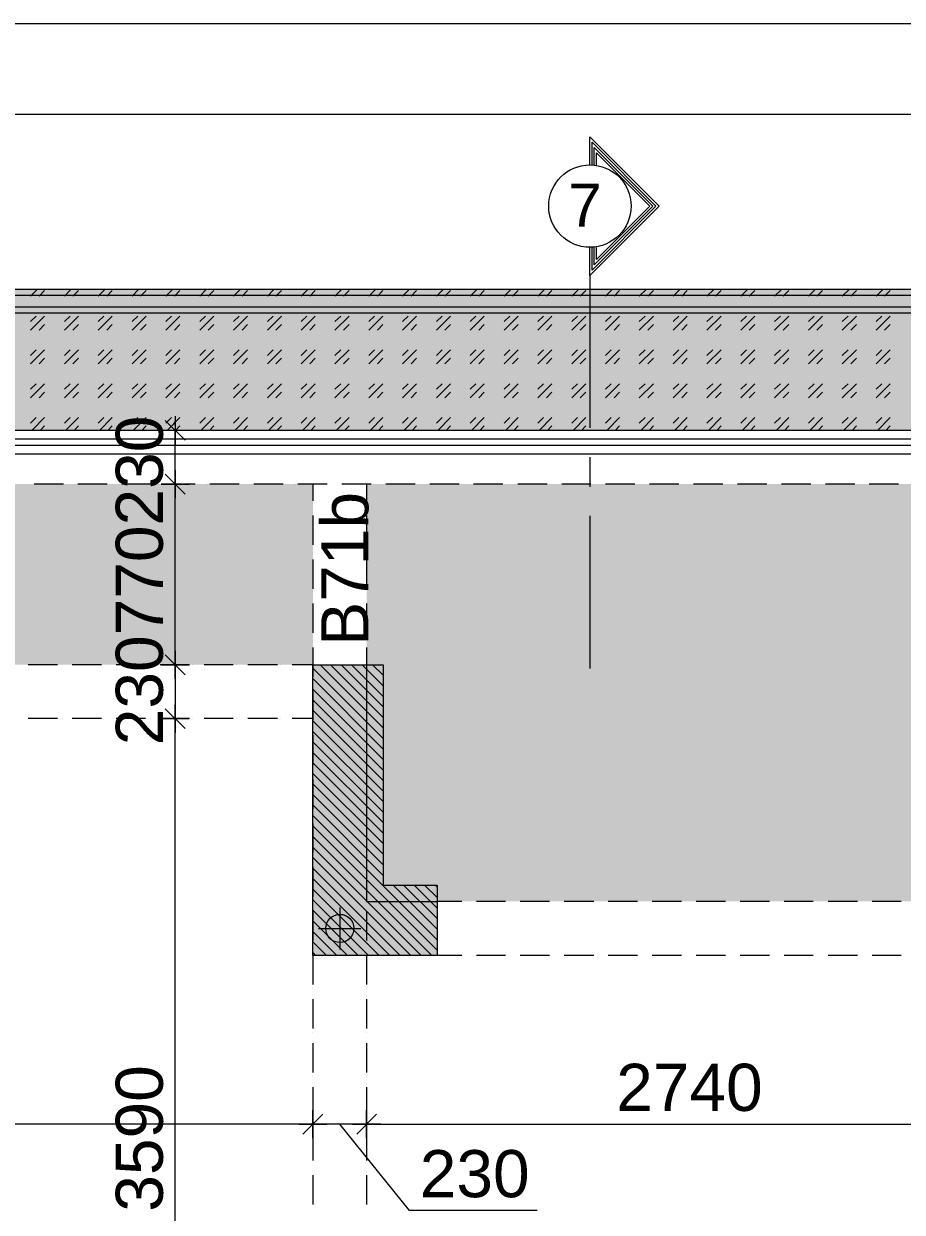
# Model space of a CAD drawing. Header units: millimetres. Extents: x -1303 to 98744, y -1303 to 90097.
# Drawn here: x 28926 to 32673, y 34957 to 40026 of the extents above; entities that cross this region are included whole.
import ezdxf

# ---------------------------------------------------------------- set-up
doc = ezdxf.new("R2010")
doc.units = ezdxf.units.MM
doc.layers.add('PDF_Geometry', color=7, linetype='Continuous')
doc.layers.add('PDF_Text', color=7, linetype='Continuous')
doc.layers.add('PDF_Solid Fills', color=192, linetype='Continuous', true_color=0xc2c0c0c0)
doc.styles.add('PDF ArialMT', font='arial.ttf')
doc.styles.get("Standard").update_dxf_attribs({"font": 'arial.ttf'})

msp = doc.modelspace()

# ---------------------------------------------------------------- hatches: boundary and pattern name
at = {"layer": 'PDF_Solid Fills', "true_color": 0x0000b2}
h = msp.add_hatch(color=254, dxfattribs=at)
h.paths.add_polyline_path([(75224.26012, 16872.72168), (74624.31541, 16872.72168), (74624.31541, 25187.75188), (75224.26012, 25187.75188)], flags=0)
h.paths.add_polyline_path([(74624.31541, 38292.73421), (74624.31541, 29377.68079), (75224.26012, 29377.68079), (75224.26012, 38892.67479), (59994.31175, 38892.67479), (59994.31175, 38292.73421)], flags=0)
h.paths.add_polyline_path([(26734.27358, 38892.67479), (26734.27358, 38292.73421), (55894.25843, 38292.73421), (55894.25843, 38892.67479)], flags=0)
at = {"layer": 'PDF_Solid Fills'}
msp.add_hatch(color=256, dxfattribs=at).paths.add_polyline_path([(30389.25895, 37292.74923), (30389.25895, 36282.69794), (30689.27056, 36282.69794), (30689.27056, 36052.67313), (30159.32092, 36052.67313), (30159.32092, 37292.74923)])

# ---------------------------------------------------------------- linework, layer by layer
at = {"layer": 'PDF_Geometry', "color": 222, "lineweight": 0, "true_color": 0xb8008a}
for points in [[(75204.2019, 40026.20351), (26753.73881, 40026.20351)], [(55873.94815, 39639.44447), (26753.73881, 39639.44447)]]:
    msp.add_lwpolyline(points, dxfattribs=at)
at = {"layer": 'PDF_Geometry', "color": 1, "lineweight": 0}
for points in [[(31340.66455, 39423.63892), (31340.66455, 39543.81464), (31636.02319, 39248.45807), (31340.66455, 38953.1015), (31340.66455, 39072.42597)], [(31349.97464, 39423.63892), (31349.97464, 39520.96299), (31622.48162, 39248.45807), (31349.97464, 38975.94902), (31349.97464, 39072.42597)], [(31359.28266, 39423.63892), (31359.28266, 39498.11547), (31608.94005, 39248.45807), (31359.28266, 38997.95355), (31359.28266, 39072.42597)], [(31368.59274, 39423.63892), (31368.59274, 39475.26381), (31596.24561, 39248.45807), (31368.59274, 39020.8052), (31368.59274, 39072.42597)], [(31340.66455, 38953.1015), (31340.66455, 38302.29637)], [(31340.66455, 38177.04617), (31340.66455, 38051.79598)], [(31340.66455, 37927.38878), (31340.66455, 37276.58778)]]:
    msp.add_lwpolyline(points, dxfattribs=at)
at = {"layer": 'PDF_Geometry', "color": 9, "lineweight": 0, "true_color": 0xc0c0c0}
for points in [[(55894.25843, 38292.1433), (55894.25843, 38892.16652), (26734.27358, 38892.16652), (26734.27358, 38291.29617)], [(55868.86954, 38292.1433), (55868.86954, 38867.62475), (26758.81742, 38867.62475), (26758.81742, 38291.29617)], [(55818.93889, 38292.1433), (55818.93889, 38817.6941), (26808.74807, 38817.6941), (26808.74807, 38291.29617)], [(55793.55, 38292.1433), (55793.55, 38792.30521), (26834.13696, 38792.30521), (26834.13696, 38291.29617)]]:
    msp.add_lwpolyline(points, dxfattribs=at)
at = {"layer": 'PDF_Geometry', "lineweight": 0}
for points in [[(28954.95622, 38864.24039), (28983.72946, 38892.16652)], [(29095.44015, 38892.16652), (28970.18997, 38892.16652)], [(28991.34737, 38864.24039), (29015.04201, 38887.93504)], [(29099.67164, 38864.24039), (29127.59983, 38892.16652)], [(29135.21774, 38864.24039), (29159.7595, 38887.93504)], [(29282.47246, 38892.16652), (29157.2202, 38892.16652)], [(29243.542, 38864.24039), (29272.31732, 38892.16652)], [(29279.93315, 38864.24039), (29303.62986, 38887.93504)], [(29470.34981, 38892.16652), (29345.09755, 38892.16652)], [(29388.25949, 38864.24039), (29416.18768, 38892.16652)], [(29423.80352, 38864.24039), (29448.34735, 38887.93504)], [(29532.12985, 38864.24039), (29560.9031, 38892.16652)], [(29657.38212, 38892.16652), (29532.97698, 38892.16652)], [(29568.52101, 38864.24039), (29592.21772, 38887.93504)], [(29676.84734, 38864.24039), (29704.77346, 38892.16652)], [(29712.39137, 38864.24039), (29736.93314, 38887.93504)], [(29845.25947, 38892.16652), (29720.00721, 38892.16652)], [(29820.71771, 38864.24039), (29849.49095, 38892.16652)], [(29857.10679, 38864.24039), (29880.8035, 38887.93504)], [(30032.29178, 38892.16652), (29907.88457, 38892.16652)], [(29965.43313, 38864.24039), (29993.36132, 38892.16652)], [(30000.97715, 38864.24039), (30025.52099, 38887.93504)], [(30220.16913, 38892.16652), (30094.91687, 38892.16652)], [(30109.30349, 38864.24039), (30138.07881, 38892.16652)], [(30145.69464, 38864.24039), (30169.39135, 38887.93504)], [(30253.17386, 38864.24039), (30281.94917, 38892.16652)], [(30407.19936, 38892.16652), (30282.79422, 38892.16652)], [(30289.56501, 38864.24039), (30313.26172, 38887.93504)], [(30397.89135, 38864.24039), (30425.81954, 38892.16652)], [(30434.2825, 38864.24039), (30457.97714, 38887.93504)], [(30595.07879, 38892.16652), (30469.82653, 38892.16652)], [(30541.76171, 38864.24039), (30570.53495, 38892.16652)], [(30578.15286, 38864.24039), (30601.8475, 38887.93504)], [(30782.95615, 38892.16652), (30657.70388, 38892.16652)], [(30686.47713, 38864.24039), (30714.40532, 38892.16652)], [(30722.02323, 38864.24039), (30746.56499, 38887.93504)], [(30830.34749, 38864.24039), (30859.12281, 38892.16652)], [(30969.98638, 38892.16652), (30844.73619, 38892.16652)], [(30866.73865, 38864.24039), (30890.43536, 38887.93504)], [(30975.06498, 38864.24039), (31002.99317, 38892.16652)], [(31010.60901, 38864.24039), (31035.15285, 38887.93504)], [(31157.8658, 38892.16652), (31032.61354, 38892.16652)], [(31118.93535, 38864.24039), (31147.70859, 38892.16652)], [(31155.3265, 38864.24039), (31179.02321, 38887.93504)], [(31344.89603, 38892.16652), (31220.4909, 38892.16652)], [(31263.65284, 38864.24039), (31291.57895, 38892.16652)], [(31299.19687, 38864.24039), (31323.73863, 38887.93504)], [(31532.77339, 38892.16652), (31407.5232, 38892.16652)], [(31407.5232, 38864.24039), (31436.29645, 38892.16652)], [(31443.91228, 38864.24039), (31467.60899, 38887.93504)], [(31551.39357, 38864.24039), (31580.16681, 38892.16652)], [(31587.78265, 38864.24039), (31612.32648, 38887.93504)], [(31719.80569, 38892.16652), (31595.40056, 38892.16652)], [(31696.10898, 38864.24039), (31724.03717, 38892.16652)], [(31732.50014, 38864.24039), (31756.19685, 38887.93504)], [(31907.68305, 38892.16652), (31782.43079, 38892.16652)], [(31839.97935, 38864.24039), (31868.75466, 38892.16652)], [(31876.3705, 38864.24039), (31900.06721, 38887.93504)], [(32094.71535, 38892.16652), (31970.31022, 38892.16652)], [(31984.69684, 38864.24039), (32012.62503, 38892.16652)], [(32020.24087, 38864.24039), (32044.78263, 38887.93504)], [(32282.59271, 38892.16652), (32157.34045, 38892.16652), (32128.5672, 38864.24039)], [(32164.95836, 38864.24039), (32188.65299, 38887.93504)], [(32273.28262, 38864.24039), (32301.21081, 38892.16652)], [(32308.82872, 38864.24039), (32333.37048, 38887.93504)], [(32470.47006, 38892.16652), (32345.2178, 38892.16652)], [(32417.15298, 38864.24039), (32445.9283, 38892.16652)], [(32453.54414, 38864.24039), (32477.24085, 38887.93504)], [(32657.50237, 38892.16652), (32532.2501, 38892.16652)], [(32561.87047, 38864.24039), (32589.79867, 38892.16652)], [(32597.4145, 38864.24039), (32621.95834, 38887.93504)], [(28954.95622, 38719.52291), (29015.04201, 38779.61076)], [(28954.95622, 38755.91199), (28979.49798, 38779.61076)], [(29099.67164, 38719.52291), (29159.7595, 38779.61076)], [(29099.67164, 38755.91199), (29123.36835, 38779.61076)], [(29243.542, 38719.52291), (29303.62986, 38779.61076)], [(29243.542, 38755.91199), (29268.08584, 38779.61076)], [(29388.25949, 38719.52291), (29448.34735, 38779.61076)], [(29388.25949, 38755.91199), (29411.9562, 38779.61076)], [(29532.12985, 38719.52291), (29592.21772, 38779.61076)], [(29532.12985, 38755.91199), (29556.67162, 38779.61076)], [(29676.84734, 38719.52291), (29736.93314, 38779.61076)], [(29676.84734, 38755.91199), (29700.54198, 38779.61076)], [(29820.71771, 38719.52291), (29880.8035, 38779.61076)], [(29820.71771, 38755.91199), (29845.25947, 38779.61076)], [(29965.43313, 38719.52291), (30025.52099, 38779.61076)], [(29965.43313, 38755.91199), (29989.12984, 38779.61076)], [(30109.30349, 38719.52291), (30169.39135, 38779.61076)], [(30109.30349, 38755.91199), (30133.0002, 38779.61076)], [(30253.17386, 38719.52291), (30313.26172, 38779.61076)], [(30253.17386, 38755.91199), (30277.71769, 38779.61076)], [(30397.89135, 38719.52291), (30457.97714, 38779.61076)], [(30397.89135, 38755.91199), (30421.58806, 38779.61076)], [(30541.76171, 38719.52291), (30601.8475, 38779.61076)], [(30541.76171, 38755.91199), (30566.30347, 38779.61076)], [(30686.47713, 38719.52291), (30746.56499, 38779.61076)], [(30686.47713, 38755.91199), (30710.17384, 38779.61076)], [(30830.34749, 38719.52291), (30890.43536, 38779.61076)], [(30830.34749, 38755.91199), (30854.89133, 38779.61076)], [(30975.06498, 38719.52291), (31035.15285, 38779.61076)], [(30975.06498, 38755.91199), (30998.76169, 38779.61076)], [(31118.93535, 38719.52291), (31179.02321, 38779.61076)], [(31118.93535, 38755.91199), (31143.47711, 38779.61076)], [(31263.65284, 38719.52291), (31323.73863, 38779.61076)], [(31263.65284, 38755.91199), (31287.34747, 38779.61076)], [(31407.5232, 38719.52291), (31467.60899, 38779.61076)], [(31407.5232, 38755.91199), (31431.21784, 38779.61076)], [(31551.39357, 38719.52291), (31612.32648, 38779.61076)], [(31551.39357, 38755.91199), (31575.93533, 38779.61076)], [(31696.10898, 38719.52291), (31756.19685, 38779.61076)], [(31696.10898, 38755.91199), (31719.80569, 38779.61076)], [(31839.97935, 38719.52291), (31900.06721, 38779.61076)], [(31839.97935, 38755.91199), (31864.52318, 38779.61076)], [(31984.69684, 38719.52291), (32044.78263, 38779.61076)], [(31984.69684, 38755.91199), (32008.39355, 38779.61076)], [(32128.5672, 38719.52291), (32188.65299, 38779.61076)], [(32128.5672, 38755.91199), (32153.10896, 38779.61076)], [(32273.28262, 38719.52291), (32333.37048, 38779.61076)], [(32273.28262, 38755.91199), (32296.97933, 38779.61076)], [(32417.15298, 38719.52291), (32477.24085, 38779.61076)], [(32417.15298, 38755.91199), (32441.69682, 38779.61076)], [(32561.87047, 38719.52291), (32621.95834, 38779.61076)], [(32561.87047, 38755.91199), (32585.56718, 38779.61076)], [(28991.34737, 38719.52291), (29015.04201, 38744.06467)], [(29135.21774, 38719.52291), (29159.7595, 38744.06467)], [(29279.93315, 38719.52291), (29303.62986, 38744.06467)], [(29423.80352, 38719.52291), (29448.34735, 38744.06467)], [(29568.52101, 38719.52291), (29592.21772, 38744.06467)], [(29712.39137, 38719.52291), (29736.93314, 38744.06467)], [(29857.10679, 38719.52291), (29880.8035, 38744.06467)], [(30000.97715, 38719.52291), (30025.52099, 38744.06467)], [(30145.69464, 38719.52291), (30169.39135, 38744.06467)], [(30289.56501, 38719.52291), (30313.26172, 38744.06467)], [(30434.2825, 38719.52291), (30457.97714, 38744.06467)], [(30578.15286, 38719.52291), (30601.8475, 38744.06467)], [(30722.02323, 38719.52291), (30746.56499, 38744.06467)], [(30866.73865, 38719.52291), (30890.43536, 38744.06467)], [(31010.60901, 38719.52291), (31035.15285, 38744.06467)], [(31155.3265, 38719.52291), (31179.02321, 38744.06467)], [(31299.19687, 38719.52291), (31323.73863, 38744.06467)], [(31443.91228, 38719.52291), (31467.60899, 38744.06467)], [(31587.78265, 38719.52291), (31612.32648, 38744.06467)], [(31732.50014, 38719.52291), (31756.19685, 38744.06467)], [(31876.3705, 38719.52291), (31900.06721, 38744.06467)], [(32020.24087, 38719.52291), (32044.78263, 38744.06467)], [(32164.95836, 38719.52291), (32188.65299, 38744.06467)], [(32308.82872, 38719.52291), (32333.37048, 38744.06467)], [(32453.54414, 38719.52291), (32477.24085, 38744.06467)], [(32597.4145, 38719.52291), (32621.95834, 38744.06467)], [(28954.95622, 38575.65254), (29015.04201, 38635.7404)], [(28954.95622, 38611.19451), (28979.49798, 38635.7404)], [(29099.67164, 38575.65254), (29159.7595, 38635.7404)], [(29099.67164, 38611.19451), (29123.36835, 38635.7404)], [(29243.542, 38575.65254), (29303.62986, 38635.7404)], [(29243.542, 38611.19451), (29268.08584, 38635.7404)], [(29388.25949, 38575.65254), (29448.34735, 38635.7404)], [(29388.25949, 38611.19451), (29411.9562, 38635.7404)], [(29532.12985, 38575.65254), (29592.21772, 38635.7404)], [(29532.12985, 38611.19451), (29556.67162, 38635.7404)], [(29676.84734, 38575.65254), (29736.93314, 38635.7404)], [(29676.84734, 38611.19451), (29700.54198, 38635.7404)], [(29820.71771, 38575.65254), (29880.8035, 38635.7404)], [(29820.71771, 38611.19451), (29845.25947, 38635.7404)], [(29965.43313, 38575.65254), (30025.52099, 38635.7404)], [(29965.43313, 38611.19451), (29989.12984, 38635.7404)], [(30109.30349, 38575.65254), (30169.39135, 38635.7404)], [(30109.30349, 38611.19451), (30133.0002, 38635.7404)], [(30253.17386, 38575.65254), (30313.26172, 38635.7404)], [(30253.17386, 38611.19451), (30277.71769, 38635.7404)], [(30397.89135, 38575.65254), (30457.97714, 38635.7404)], [(30397.89135, 38611.19451), (30421.58806, 38635.7404)], [(30541.76171, 38575.65254), (30601.8475, 38635.7404)], [(30541.76171, 38611.19451), (30566.30347, 38635.7404)], [(30686.47713, 38575.65254), (30746.56499, 38635.7404)], [(30686.47713, 38611.19451), (30710.17384, 38635.7404)], [(30830.34749, 38575.65254), (30890.43536, 38635.7404)], [(30830.34749, 38611.19451), (30854.89133, 38635.7404)], [(30975.06498, 38575.65254), (31035.15285, 38635.7404)], [(30975.06498, 38611.19451), (30998.76169, 38635.7404)], [(31118.93535, 38575.65254), (31179.02321, 38635.7404)], [(31118.93535, 38611.19451), (31143.47711, 38635.7404)], [(31263.65284, 38575.65254), (31323.73863, 38635.7404)], [(31263.65284, 38611.19451), (31287.34747, 38635.7404)], [(31407.5232, 38575.65254), (31467.60899, 38635.7404)], [(31407.5232, 38611.19451), (31431.21784, 38635.7404)], [(31551.39357, 38575.65254), (31612.32648, 38635.7404)], [(31551.39357, 38611.19451), (31575.93533, 38635.7404)], [(31696.10898, 38575.65254), (31756.19685, 38635.7404)], [(31696.10898, 38611.19451), (31719.80569, 38635.7404)], [(31839.97935, 38575.65254), (31900.06721, 38635.7404)], [(31839.97935, 38611.19451), (31864.52318, 38635.7404)], [(31984.69684, 38575.65254), (32044.78263, 38635.7404)], [(31984.69684, 38611.19451), (32008.39355, 38635.7404)], [(32128.5672, 38575.65254), (32188.65299, 38635.7404)], [(32128.5672, 38611.19451), (32153.10896, 38635.7404)], [(32273.28262, 38575.65254), (32333.37048, 38635.7404)], [(32273.28262, 38611.19451), (32296.97933, 38635.7404)], [(32417.15298, 38575.65254), (32477.24085, 38635.7404)], [(32417.15298, 38611.19451), (32441.69682, 38635.7404)], [(32561.87047, 38575.65254), (32621.95834, 38635.7404)], [(32561.87047, 38611.19451), (32585.56718, 38635.7404)], [(28991.34737, 38575.65254), (29015.04201, 38599.34718)], [(29135.21774, 38575.65254), (29159.7595, 38599.34718)], [(29279.93315, 38575.65254), (29303.62986, 38599.34718)], [(29423.80352, 38575.65254), (29448.34735, 38599.34718)], [(29568.52101, 38575.65254), (29592.21772, 38599.34718)], [(29712.39137, 38575.65254), (29736.93314, 38599.34718)], [(29857.10679, 38575.65254), (29880.8035, 38599.34718)], [(30000.97715, 38575.65254), (30025.52099, 38599.34718)], [(30145.69464, 38575.65254), (30169.39135, 38599.34718)], [(30289.56501, 38575.65254), (30313.26172, 38599.34718)], [(30434.2825, 38575.65254), (30457.97714, 38599.34718)], [(30578.15286, 38575.65254), (30601.8475, 38599.34718)], [(30722.02323, 38575.65254), (30746.56499, 38599.34718)], [(30866.73865, 38575.65254), (30890.43536, 38599.34718)], [(31010.60901, 38575.65254), (31035.15285, 38599.34718)], [(31155.3265, 38575.65254), (31179.02321, 38599.34718)], [(31299.19687, 38575.65254), (31323.73863, 38599.34718)], [(31443.91228, 38575.65254), (31467.60899, 38599.34718)], [(31587.78265, 38575.65254), (31612.32648, 38599.34718)], [(31732.50014, 38575.65254), (31756.19685, 38599.34718)], [(31876.3705, 38575.65254), (31900.06721, 38599.34718)], [(32020.24087, 38575.65254), (32044.78263, 38599.34718)], [(32164.95836, 38575.65254), (32188.65299, 38599.34718)], [(32308.82872, 38575.65254), (32333.37048, 38599.34718)], [(32453.54414, 38575.65254), (32477.24085, 38599.34718)], [(32597.4145, 38575.65254), (32621.95834, 38599.34718)], [(28954.95622, 38430.93505), (29015.04201, 38491.02292)], [(28954.95622, 38467.32414), (28979.49798, 38491.02292)], [(29099.67164, 38430.93505), (29159.7595, 38491.02292)], [(29099.67164, 38467.32414), (29123.36835, 38491.02292)], [(29243.542, 38430.93505), (29303.62986, 38491.02292)], [(29243.542, 38467.32414), (29268.08584, 38491.02292)], [(29388.25949, 38430.93505), (29448.34735, 38491.02292)], [(29388.25949, 38467.32414), (29411.9562, 38491.02292)], [(29532.12985, 38430.93505), (29592.21772, 38491.02292)], [(29532.12985, 38467.32414), (29556.67162, 38491.02292)], [(29676.84734, 38430.93505), (29736.93314, 38491.02292)], [(29676.84734, 38467.32414), (29700.54198, 38491.02292)], [(29820.71771, 38430.93505), (29880.8035, 38491.02292)], [(29820.71771, 38467.32414), (29845.25947, 38491.02292)], [(29965.43313, 38430.93505), (30025.52099, 38491.02292)], [(29965.43313, 38467.32414), (29989.12984, 38491.02292)], [(30109.30349, 38430.93505), (30169.39135, 38491.02292)], [(30109.30349, 38467.32414), (30133.0002, 38491.02292)], [(30253.17386, 38430.93505), (30313.26172, 38491.02292)], [(30253.17386, 38467.32414), (30277.71769, 38491.02292)], [(30397.89135, 38430.93505), (30457.97714, 38491.02292)], [(30397.89135, 38467.32414), (30421.58806, 38491.02292)], [(30541.76171, 38430.93505), (30601.8475, 38491.02292)], [(30541.76171, 38467.32414), (30566.30347, 38491.02292)], [(30686.47713, 38430.93505), (30746.56499, 38491.02292)], [(30686.47713, 38467.32414), (30710.17384, 38491.02292)], [(30830.34749, 38430.93505), (30890.43536, 38491.02292)], [(30830.34749, 38467.32414), (30854.89133, 38491.02292)], [(30975.06498, 38430.93505), (31035.15285, 38491.02292)], [(30975.06498, 38467.32414), (30998.76169, 38491.02292)], [(31118.93535, 38430.93505), (31179.02321, 38491.02292)], [(31118.93535, 38467.32414), (31143.47711, 38491.02292)], [(31263.65284, 38430.93505), (31323.73863, 38491.02292)], [(31263.65284, 38467.32414), (31287.34747, 38491.02292)], [(31407.5232, 38430.93505), (31467.60899, 38491.02292)], [(31407.5232, 38467.32414), (31431.21784, 38491.02292)], [(31551.39357, 38430.93505), (31612.32648, 38491.02292)], [(31551.39357, 38467.32414), (31575.93533, 38491.02292)], [(31696.10898, 38430.93505), (31756.19685, 38491.02292)], [(31696.10898, 38467.32414), (31719.80569, 38491.02292)], [(31839.97935, 38430.93505), (31900.06721, 38491.02292)], [(31839.97935, 38467.32414), (31864.52318, 38491.02292)], [(31984.69684, 38430.93505), (32044.78263, 38491.02292)], [(31984.69684, 38467.32414), (32008.39355, 38491.02292)], [(32128.5672, 38430.93505), (32188.65299, 38491.02292)], [(32128.5672, 38467.32414), (32153.10896, 38491.02292)], [(32273.28262, 38430.93505), (32333.37048, 38491.02292)], [(32273.28262, 38467.32414), (32296.97933, 38491.02292)], [(32417.15298, 38430.93505), (32477.24085, 38491.02292)], [(32417.15298, 38467.32414), (32441.69682, 38491.02292)], [(32561.87047, 38430.93505), (32621.95834, 38491.02292)], [(32561.87047, 38467.32414), (32585.56718, 38491.02292)], [(28991.34737, 38430.93505), (29015.04201, 38455.47682)], [(29135.21774, 38430.93505), (29159.7595, 38455.47682)], [(29279.93315, 38430.93505), (29303.62986, 38455.47682)], [(29423.80352, 38430.93505), (29448.34735, 38455.47682)], [(29568.52101, 38430.93505), (29592.21772, 38455.47682)], [(29712.39137, 38430.93505), (29736.93314, 38455.47682)], [(29857.10679, 38430.93505), (29880.8035, 38455.47682)], [(30000.97715, 38430.93505), (30025.52099, 38455.47682)], [(30145.69464, 38430.93505), (30169.39135, 38455.47682)], [(30289.56501, 38430.93505), (30313.26172, 38455.47682)], [(30434.2825, 38430.93505), (30457.97714, 38455.47682)], [(30578.15286, 38430.93505), (30601.8475, 38455.47682)], [(30722.02323, 38430.93505), (30746.56499, 38455.47682)], [(30866.73865, 38430.93505), (30890.43536, 38455.47682)], [(31010.60901, 38430.93505), (31035.15285, 38455.47682)], [(31155.3265, 38430.93505), (31179.02321, 38455.47682)], [(31299.19687, 38430.93505), (31323.73863, 38455.47682)], [(31443.91228, 38430.93505), (31467.60899, 38455.47682)], [(31587.78265, 38430.93505), (31612.32648, 38455.47682)], [(31732.50014, 38430.93505), (31756.19685, 38455.47682)], [(31876.3705, 38430.93505), (31900.06721, 38455.47682)], [(32020.24087, 38430.93505), (32044.78263, 38455.47682)], [(32164.95836, 38430.93505), (32188.65299, 38455.47682)], [(32308.82872, 38430.93505), (32333.37048, 38455.47682)], [(32453.54414, 38430.93505), (32477.24085, 38455.47682)], [(32597.4145, 38430.93505), (32621.95834, 38455.47682)], [(28954.95622, 38322.61078), (28979.49798, 38347.15255)], [(28960.87988, 38292.1433), (29015.04201, 38347.15255)], [(29099.67164, 38322.61078), (29123.36835, 38347.15255)], [(29104.75024, 38292.1433), (29159.7595, 38347.15255)], [(29243.542, 38322.61078), (29268.08584, 38347.15255)], [(29249.46773, 38292.1433), (29303.62986, 38347.15255)], [(29388.25949, 38322.61078), (29411.9562, 38347.15255)], [(29393.3381, 38292.1433), (29448.34735, 38347.15255)], [(29532.12985, 38322.61078), (29556.67162, 38347.15255)], [(29538.05351, 38292.1433), (29592.21772, 38347.15255)], [(29676.84734, 38322.61078), (29700.54198, 38347.15255)], [(29681.92388, 38292.1433), (29736.93314, 38347.15255)], [(29820.71771, 38322.61078), (29845.25947, 38347.15255)], [(29825.79424, 38292.1433), (29880.8035, 38347.15255)], [(29965.43313, 38322.61078), (29989.12984, 38347.15255)], [(29970.51173, 38292.1433), (30025.52099, 38347.15255)], [(30109.30349, 38322.61078), (30133.0002, 38347.15255)], [(30114.3821, 38292.1433), (30169.39135, 38347.15255)], [(30253.17386, 38322.61078), (30277.71769, 38347.15255)], [(30259.09751, 38292.1433), (30313.26172, 38347.15255)], [(30397.89135, 38322.61078), (30421.58806, 38347.15255)], [(30402.96788, 38292.1433), (30457.97714, 38347.15255)], [(30541.76171, 38322.61078), (30566.30347, 38347.15255)], [(30547.68537, 38292.1433), (30601.8475, 38347.15255)], [(30686.47713, 38322.61078), (30710.17384, 38347.15255)], [(30691.55573, 38292.1433), (30746.56499, 38347.15255)], [(30830.34749, 38322.61078), (30854.89133, 38347.15255)], [(30836.27322, 38292.1433), (30890.43536, 38347.15255)], [(30975.06498, 38322.61078), (30998.76169, 38347.15255)], [(30980.14359, 38292.1433), (31035.15285, 38347.15255)], [(31118.93535, 38322.61078), (31143.47711, 38347.15255)], [(31124.01395, 38292.1433), (31179.02321, 38347.15255)], [(31263.65284, 38322.61078), (31287.34747, 38347.15255)], [(31268.72937, 38292.1433), (31323.73863, 38347.15255)], [(31407.5232, 38322.61078), (31431.21784, 38347.15255)], [(31412.59973, 38292.1433), (31467.60899, 38347.15255)], [(31551.39357, 38322.61078), (31575.93533, 38347.15255)], [(31557.31723, 38292.1433), (31612.32648, 38347.15255)], [(31696.10898, 38322.61078), (31719.80569, 38347.15255)], [(31701.18759, 38292.1433), (31756.19685, 38347.15255)], [(31839.97935, 38322.61078), (31864.52318, 38347.15255)], [(31845.90301, 38292.1433), (31900.06721, 38347.15255)], [(31984.69684, 38322.61078), (32008.39355, 38347.15255)], [(31989.77337, 38292.1433), (32044.78263, 38347.15255)], [(32128.5672, 38322.61078), (32153.10896, 38347.15255)], [(32134.49086, 38292.1433), (32188.65299, 38347.15255)], [(32273.28262, 38322.61078), (32296.97933, 38347.15255)], [(32278.36123, 38292.1433), (32333.37048, 38347.15255)], [(32417.15298, 38322.61078), (32441.69682, 38347.15255)], [(32422.23159, 38292.1433), (32477.24085, 38347.15255)], [(32561.87047, 38322.61078), (32585.56718, 38347.15255)], [(32566.94908, 38292.1433), (32621.95834, 38347.15255)], [(28996.42391, 38292.1433), (29015.04201, 38310.75933)], [(29141.1414, 38292.1433), (29159.7595, 38310.75933)], [(29285.01176, 38292.1433), (29303.62986, 38310.75933)], [(29429.72718, 38292.1433), (29448.34735, 38310.75933)], [(29571.90536, 38292.1433), (29571.90536, 38292.1433)], [(29573.59754, 38292.1433), (29592.21772, 38310.75933)], [(29647.22698, 38292.1433), (29647.22698, 38292.1433)], [(29709.00494, 38292.1433), (29709.00494, 38292.1433)], [(29718.31503, 38292.1433), (29736.93314, 38310.75933)], [(29771.63211, 38292.1433), (29771.63211, 38292.1433)], [(29834.25721, 38292.1433), (29834.25721, 38292.1433)], [(29862.1854, 38292.1433), (29880.8035, 38310.75933)], [(29896.88437, 38292.1433), (29896.88437, 38292.1433)], [(29959.50947, 38292.1433), (29959.50947, 38292.1433)], [(30006.05576, 38292.1433), (30025.52099, 38310.75933)], [(30022.13456, 38292.1433), (30022.13456, 38292.1433)], [(30083.9146, 38292.1433), (30083.9146, 38292.1433)], [(30150.77325, 38292.1433), (30169.39135, 38310.75933)], [(30159.23621, 38292.1433), (30159.23621, 38292.1433)], [(30294.64362, 38292.1433), (30313.26172, 38310.75933)], [(30439.35903, 38292.1433), (30457.97714, 38310.75933)], [(30583.2294, 38292.1433), (30601.8475, 38310.75933)], [(30727.94689, 38292.1433), (30746.56499, 38310.75933)], [(30871.81725, 38292.1433), (30890.43536, 38310.75933)], [(31016.53267, 38292.1433), (31035.15285, 38310.75933)], [(31160.40303, 38292.1433), (31179.02321, 38310.75933)], [(31305.12052, 38292.1433), (31323.73863, 38310.75933)], [(31448.99089, 38292.1433), (31467.60899, 38310.75933)], [(31592.86125, 38292.1433), (31612.32648, 38310.75933)], [(31737.57874, 38292.1433), (31756.19685, 38310.75933)], [(31881.44911, 38292.1433), (31900.06721, 38310.75933)], [(32026.16453, 38292.1433), (32044.78263, 38310.75933)], [(32170.03489, 38292.1433), (32188.65299, 38310.75933)], [(32314.75238, 38292.1433), (32333.37048, 38310.75933)], [(32458.62274, 38292.1433), (32477.24085, 38310.75933)], [(32603.33816, 38292.1433), (32621.95834, 38310.75933)], [(29571.90536, 38061.94905), (29571.90536, 38061.94905)], [(29571.90536, 38061.94905), (29571.90536, 38061.94905)], [(29647.22698, 38061.94905), (29647.22698, 38061.94905)], [(29647.22698, 38061.94905), (29647.22698, 38061.94905)], [(29709.00494, 38061.94905), (29709.00494, 38061.94905)], [(29709.00494, 38061.94905), (29709.00494, 38061.94905)], [(29771.63211, 38061.94905), (29771.63211, 38061.94905)], [(29771.63211, 38061.94905), (29771.63211, 38061.94905)], [(29834.25721, 38061.94905), (29834.25721, 38061.94905)], [(29834.25721, 38061.94905), (29834.25721, 38061.94905)], [(29896.88437, 38061.94905), (29896.88437, 38061.94905)], [(29896.88437, 38061.94905), (29896.88437, 38061.94905)], [(29959.50947, 38061.94905), (29959.50947, 38061.94905)], [(29959.50947, 38061.94905), (29959.50947, 38061.94905)], [(30022.13456, 38061.94905), (30022.13456, 38061.94905)], [(30022.13456, 38061.94905), (30022.13456, 38061.94905)], [(30083.9146, 38061.94905), (30083.9146, 38061.94905)], [(30083.9146, 38061.94905), (30083.9146, 38061.94905)], [(30159.23621, 38061.94905), (30159.23621, 38061.94905)], [(30159.23621, 38061.94905), (30159.23621, 38061.94905)], [(29571.90536, 37292.66658), (29571.90536, 37292.66658)], [(29571.90536, 37292.66658), (29571.90536, 37292.66658)], [(29647.22698, 37292.66658), (29647.22698, 37292.66658)], [(29647.22698, 37292.66658), (29647.22698, 37292.66658)], [(29709.00494, 37292.66658), (29709.00494, 37292.66658)], [(29709.00494, 37292.66658), (29709.00494, 37292.66658)], [(29771.63211, 37292.66658), (29771.63211, 37292.66658)], [(29771.63211, 37292.66658), (29771.63211, 37292.66658)], [(29834.25721, 37292.66658), (29834.25721, 37292.66658)], [(29834.25721, 37292.66658), (29834.25721, 37292.66658)], [(29896.88437, 37292.66658), (29896.88437, 37292.66658)], [(29896.88437, 37292.66658), (29896.88437, 37292.66658)], [(29959.50947, 37292.66658), (29959.50947, 37292.66658)], [(29959.50947, 37292.66658), (29959.50947, 37292.66658)], [(30022.13456, 37292.66658), (30022.13456, 37292.66658)], [(30022.13456, 37292.66658), (30022.13456, 37292.66658)], [(30083.9146, 37292.66658), (30083.9146, 37292.66658)], [(30083.9146, 37292.66658), (30083.9146, 37292.66658)], [(30159.23621, 37292.66658), (30159.23621, 37292.66658)], [(30159.23621, 37292.66658), (30159.23621, 37292.66658)], [(30159.23621, 37278.27789), (30458.82426, 36977.84272)], [(30189.70164, 37292.66658), (30458.82426, 37022.6989)], [(30234.55575, 37292.66658), (30458.82426, 37067.55095)], [(30279.40987, 37292.66658), (30458.82426, 37112.40713)], [(30324.26399, 37292.66658), (30458.82426, 37157.25918)], [(30369.11603, 37292.66658), (30458.82426, 37202.11123)], [(30413.97015, 37292.66658), (30458.82426, 37247.81453)], [(30159.23621, 37233.42584), (30458.82426, 36932.99067)], [(30159.23621, 37188.57379), (30458.82426, 36888.13862)], [(30159.23621, 37142.87049), (30458.82426, 36843.28244)], [(29571.90536, 37062.47235), (29571.90536, 37062.47235)], [(29571.90536, 37062.47235), (29571.90536, 37062.47235)], [(29647.22698, 37062.47235), (29647.22698, 37062.47235)], [(29647.22698, 37062.47235), (29647.22698, 37062.47235)], [(29709.00494, 37062.47235), (29709.00494, 37062.47235)], [(29709.00494, 37062.47235), (29709.00494, 37062.47235)], [(29771.63211, 37062.47235), (29771.63211, 37062.47235)], [(29771.63211, 37062.47235), (29771.63211, 37062.47235)], [(29834.25721, 37062.47235), (29834.25721, 37062.47235)], [(29834.25721, 37062.47235), (29834.25721, 37062.47235)], [(29896.88437, 37062.47235), (29896.88437, 37062.47235)], [(29896.88437, 37062.47235), (29896.88437, 37062.47235)], [(29959.50947, 37062.47235), (29959.50947, 37062.47235)], [(29959.50947, 37062.47235), (29959.50947, 37062.47235)], [(30022.13456, 37062.47235), (30022.13456, 37062.47235)], [(30022.13456, 37062.47235), (30022.13456, 37062.47235)], [(30083.9146, 37062.47235), (30083.9146, 37062.47235)], [(30083.9146, 37062.47235), (30083.9146, 37062.47235)], [(30159.23621, 37098.01844), (30458.82426, 36798.43039)], [(30159.23621, 37062.47235), (30159.23621, 37062.47235)], [(30159.23621, 37062.47235), (30159.23621, 37062.47235)], [(30159.23621, 37053.16639), (30458.82426, 36753.57421)], [(30159.23621, 37008.31021), (30458.82426, 36708.72216)], [(30159.23621, 36963.45816), (30458.82426, 36663.87011)], [(30159.23621, 36918.60198), (30458.82426, 36619.01393)], [(30159.23621, 36873.74993), (30458.82426, 36574.16188)], [(30159.23621, 36828.89788), (30458.82426, 36529.3057)], [(30159.23621, 36784.0417), (30458.82426, 36484.45365)], [(30159.23621, 36739.18965), (30458.82426, 36439.6016)], [(30159.23621, 36694.33347), (30458.82426, 36393.8983)], [(30159.23621, 36649.48142), (30689.01643, 36119.69913)], [(30159.23621, 36604.62937), (30689.01643, 36074.84709)], [(30159.23621, 36559.77319), (30666.16685, 36051.99543)], [(30159.23621, 36514.92115), (30621.31273, 36051.99543)], [(30159.23621, 36470.06496), (30576.45861, 36051.99543)], [(30159.23621, 36425.21291), (30531.60657, 36051.99543)], [(30159.23621, 36380.36086), (30486.75245, 36051.99543)], [(30501.13908, 36352.4306), (30689.01643, 36164.55531)], [(30545.99319, 36352.4306), (30689.01643, 36209.40736)], [(30590.84731, 36352.4306), (30689.01643, 36254.25942)], [(30635.69935, 36352.4306), (30689.01643, 36299.1156)], [(30680.55347, 36352.4306), (30689.01643, 36343.96764)], [(30159.23621, 36334.65756), (30441.89834, 36051.99543)], [(30159.23621, 36289.80551), (30397.04422, 36051.99543)], [(30159.23621, 36244.95346), (30352.1901, 36051.99543)], [(30159.23621, 36200.09728), (30307.33806, 36051.99543)], [(30159.23621, 36155.24523), (30261.63682, 36051.99543)], [(30159.23621, 36110.38905), (30216.7827, 36051.99543)], [(30159.23621, 36065.537), (30171.93066, 36051.99543)], [(30159.23621, 36051.99543), (30159.23621, 36051.99543)], [(30159.23621, 36051.99543), (30159.23621, 36051.99543)], [(30388.58126, 36051.99543), (30388.58126, 36051.99543)], [(30388.58126, 36051.99543), (30388.58126, 36051.99543)], [(30159.23621, 35974.13865), (30159.23621, 35974.13865)], [(30159.23621, 35974.13865), (30159.23621, 35974.13865)], [(30388.58126, 35974.13865), (30388.58126, 35974.13865)], [(30388.58126, 35974.13865), (30388.58126, 35974.13865)], [(30159.23621, 35911.50943), (30159.23621, 35911.50943)], [(30159.23621, 35911.50943), (30159.23621, 35911.50943)], [(30388.58126, 35911.50943), (30388.58126, 35911.50943)], [(30388.58126, 35911.50943), (30388.58126, 35911.50943)], [(30159.23621, 35848.88433), (30159.23621, 35848.88433)], [(30159.23621, 35848.88433), (30159.23621, 35848.88433)], [(30388.58126, 35848.88433), (30388.58126, 35848.88433)], [(30388.58126, 35848.88433), (30388.58126, 35848.88433)], [(30159.23621, 35786.25923), (30159.23621, 35786.25923)], [(30159.23621, 35786.25923), (30159.23621, 35786.25923)], [(30388.58126, 35786.25923), (30388.58126, 35786.25923)], [(30388.58126, 35786.25923), (30388.58126, 35786.25923)], [(30159.23621, 35723.63414), (30159.23621, 35723.63414)], [(30159.23621, 35723.63414), (30159.23621, 35723.63414)], [(30388.58126, 35723.63414), (30388.58126, 35723.63414)], [(30388.58126, 35723.63414), (30388.58126, 35723.63414)], [(30159.23621, 35661.00904), (30159.23621, 35661.00904)], [(30159.23621, 35661.00904), (30159.23621, 35661.00904)], [(30388.58126, 35661.00904), (30388.58126, 35661.00904)], [(30388.58126, 35661.00904), (30388.58126, 35661.00904)], [(30159.23621, 35599.22693), (30159.23621, 35599.22693)], [(30159.23621, 35599.22693), (30159.23621, 35599.22693)], [(30388.58126, 35599.22693), (30388.58126, 35599.22693)], [(30388.58126, 35599.22693), (30388.58126, 35599.22693)], [(30159.23621, 35536.60184), (30159.23621, 35536.60184)], [(30159.23621, 35536.60184), (30159.23621, 35536.60184)], [(30388.58126, 35536.60184), (30388.58126, 35536.60184)], [(30388.58126, 35536.60184), (30388.58126, 35536.60184)], [(30159.23621, 35473.97674), (30159.23621, 35473.97674)], [(30159.23621, 35473.97674), (30159.23621, 35473.97674)], [(30388.58126, 35473.97674), (30388.58126, 35473.97674)], [(30388.58126, 35473.97674), (30388.58126, 35473.97674)], [(30159.23621, 35411.35164), (30159.23621, 35411.35164)], [(30159.23621, 35411.35164), (30159.23621, 35411.35164)], [(30388.58126, 35411.35164), (30388.58126, 35411.35164)], [(30388.58126, 35411.35164), (30388.58126, 35411.35164)], [(30159.23621, 35332.64361), (30159.23621, 35332.64361)], [(30159.23621, 35332.64361), (30159.23621, 35332.64361)], [(30388.58126, 35332.64361), (30388.58126, 35332.64361)], [(30388.58126, 35332.64361), (30388.58126, 35332.64361)]]:
    msp.add_lwpolyline(points, dxfattribs=at)
at = {"layer": 'PDF_Geometry', "color": 122, "lineweight": 0, "true_color": 0x00b88a}
for points in [[(29529.59055, 38334.45811), (29615.0673, 38249.82848)], [(29571.90536, 38352.23115), (29571.90536, 38232.05543)], [(29571.90536, 38312.45358), (29571.90536, 38331.91674)], [(29631.99323, 38292.1433), (29512.66463, 38292.1433)], [(29571.90536, 38061.94905), (29571.90536, 38292.1433)], [(29571.90536, 37332.44416), (29571.90536, 37312.12974), (29571.90536, 38042.4859), (29571.90536, 38022.17561)], [(29571.90536, 37292.66658), (29571.90536, 37062.47235)], [(29571.90536, 33512.25953), (29571.90536, 33491.94924), (29571.90536, 37042.16206), (29571.90536, 37022.6989)], [(30138.92386, 35332.64361), (26983.93098, 35332.64361)], [(30369.11603, 35332.64361), (30178.69937, 35332.64361)], [(31115.55099, 34964.50473), (30571.38208, 34964.50473), (30273.48621, 35332.64361)], [(30408.89361, 35332.64361), (33108.57869, 35332.64361), (33089.11346, 35332.64361)]]:
    msp.add_lwpolyline(points, dxfattribs=at)
at = {"layer": 'PDF_Geometry', "color": 9, "lineweight": 0, "true_color": 0xc0c0c0}
for points in [[(26963.6207, 38191.43486), (34554.05208, 38191.43486), (34554.05208, 38291.29782), (26963.6207, 38291.29782)], [(26989.85671, 38228.67108), (34527.81762, 38228.67108), (34527.81762, 38254.90626), (26989.85671, 38254.90626)]]:
    msp.add_lwpolyline(points, close=True, dxfattribs=at)
at = {"layer": 'PDF_Geometry', "color": 157, "lineweight": 0, "true_color": 0x3f5f7f}
for points in [[(29095.44015, 38292.1433), (28970.18997, 38292.1433)], [(29282.47246, 38292.1433), (29157.2202, 38292.1433)], [(29470.34981, 38292.1433), (29345.09755, 38292.1433)], [(29657.38212, 38292.1433), (29532.97698, 38292.1433)], [(29845.25947, 38292.1433), (29720.00721, 38292.1433)], [(30032.29178, 38292.1433), (29907.88457, 38292.1433)], [(30220.16913, 38292.1433), (30094.91687, 38292.1433)], [(30407.19936, 38292.1433), (30282.79422, 38292.1433)], [(30595.07879, 38292.1433), (30469.82653, 38292.1433)], [(30782.95615, 38292.1433), (30657.70388, 38292.1433)], [(30969.98638, 38292.1433), (30844.73619, 38292.1433)], [(31157.8658, 38292.1433), (31032.61354, 38292.1433)], [(31344.89603, 38292.1433), (31220.4909, 38292.1433)], [(31532.77339, 38292.1433), (31407.5232, 38292.1433)], [(31719.80569, 38292.1433), (31595.40056, 38292.1433)], [(31907.68305, 38292.1433), (31782.43079, 38292.1433)], [(32094.71535, 38292.1433), (31970.31022, 38292.1433)], [(32282.59271, 38292.1433), (32157.34045, 38292.1433)], [(32470.47006, 38292.1433), (32345.2178, 38292.1433)], [(32657.50237, 38292.1433), (32532.2501, 38292.1433)], [(29095.44015, 38061.94905), (28970.18997, 38061.94905)], [(29282.47246, 38061.94905), (29157.2202, 38061.94905)], [(29470.34981, 38061.94905), (29345.09755, 38061.94905)], [(29657.38212, 38061.94905), (29532.97698, 38061.94905)], [(29845.25947, 38061.94905), (29720.00721, 38061.94905)], [(30032.29178, 38061.94905), (29907.88457, 38061.94905)], [(30220.16913, 38061.94905), (30094.91687, 38061.94905)], [(30159.23621, 38061.94905), (30159.23621, 37990.861)], [(30407.19936, 38061.94905), (30282.79422, 38061.94905)], [(30388.58126, 38061.94905), (30388.58126, 37990.861)], [(30595.07879, 38061.94905), (30469.82653, 38061.94905)], [(30782.95615, 38061.94905), (30657.70388, 38061.94905)], [(30969.98638, 38061.94905), (30844.73619, 38061.94905)], [(31157.8658, 38061.94905), (31032.61354, 38061.94905)], [(31344.89603, 38061.94905), (31220.4909, 38061.94905)], [(31532.77339, 38061.94905), (31407.5232, 38061.94905)], [(31719.80569, 38061.94905), (31595.40056, 38061.94905)], [(31907.68305, 38061.94905), (31782.43079, 38061.94905)], [(32094.71535, 38061.94905), (31970.31022, 38061.94905)], [(32282.59271, 38061.94905), (32157.34045, 38061.94905)], [(32470.47006, 38061.94905), (32345.2178, 38061.94905)], [(32657.50237, 38061.94905), (32532.2501, 38061.94905)], [(30159.23621, 37928.2359), (30159.23621, 37803.82869)], [(30388.58126, 37928.2359), (30388.58126, 37803.82869)], [(30159.23621, 37741.2036), (30159.23621, 37615.9534)], [(30388.58126, 37741.2036), (30388.58126, 37615.9534)], [(30159.23621, 37553.32418), (30159.23621, 37428.92111)], [(30388.58126, 37553.32418), (30388.58126, 37428.92111)], [(30159.23621, 37366.29601), (30159.23621, 37241.04168)], [(30388.58126, 37366.29601), (30388.58126, 37241.04168)], [(29070.05127, 37292.66658), (28944.80108, 37292.66658)], [(29257.93069, 37292.66658), (29132.67843, 37292.66658)], [(29444.96092, 37292.66658), (29319.70866, 37292.66658)], [(29632.83828, 37292.66658), (29507.58809, 37292.66658)], [(29819.87058, 37292.66658), (29695.46545, 37292.66658)], [(30007.74794, 37292.66658), (29882.49568, 37292.66658)], [(30159.23621, 37292.66658), (30070.37511, 37292.66658)], [(30159.23621, 37178.41659), (30159.23621, 37053.16639)], [(30388.58126, 37178.41659), (30388.58126, 37053.16639)], [(29070.05127, 37062.47235), (28944.80108, 37062.47235)], [(29257.93069, 37062.47235), (29132.67843, 37062.47235)], [(29444.96092, 37062.47235), (29319.70866, 37062.47235)], [(29632.83828, 37062.47235), (29507.58809, 37062.47235)], [(29819.87058, 37062.47235), (29695.46545, 37062.47235)], [(30007.74794, 37062.47235), (29882.49568, 37062.47235)], [(30159.23621, 37062.47235), (30070.37511, 37062.47235)], [(30159.23621, 36991.38428), (30159.23621, 36866.13409)], [(30388.58126, 36991.38428), (30388.58126, 36866.13409)], [(30159.23621, 36803.50899), (30159.23621, 36678.25466)], [(30388.58126, 36803.50899), (30388.58126, 36678.25466)], [(30159.23621, 36615.62957), (30159.23621, 36491.22237)], [(30388.58126, 36615.62957), (30388.58126, 36491.22237)], [(30159.23621, 36428.59727), (30159.23621, 36303.34708)], [(30388.58126, 36428.59727), (30388.58126, 36303.34708)], [(30793.95841, 36282.18967), (30689.01643, 36282.18967)], [(30980.98864, 36282.18967), (30856.58351, 36282.18967)], [(31168.866, 36282.18967), (31043.61581, 36282.18967)], [(31356.74543, 36282.18967), (31231.49316, 36282.18967)], [(31543.77566, 36282.18967), (31418.52339, 36282.18967)], [(31731.65301, 36282.18967), (31606.40282, 36282.18967)], [(31918.68531, 36282.18967), (31793.43305, 36282.18967)], [(32106.56267, 36282.18967), (31981.31041, 36282.18967)], [(32293.59497, 36282.18967), (32169.18984, 36282.18967)], [(32481.47233, 36282.18967), (32356.22007, 36282.18967)], [(32668.50463, 36282.18967), (32544.09742, 36282.18967)], [(30159.23621, 36240.72198), (30159.23621, 36116.31478)], [(30388.58126, 36240.72198), (30388.58126, 36116.31478)], [(30159.23621, 36053.68968), (30159.23621, 35928.43536)], [(30388.58126, 36053.68968), (30388.58126, 35928.43536)], [(30793.95841, 36051.99543), (30689.01643, 36051.99543)], [(30980.98864, 36051.99543), (30856.58351, 36051.99543)], [(31168.866, 36051.99543), (31043.61581, 36051.99543)], [(31356.74543, 36051.99543), (31231.49316, 36051.99543)], [(31543.77566, 36051.99543), (31418.52339, 36051.99543)], [(31731.65301, 36051.99543), (31606.40282, 36051.99543)], [(31918.68531, 36051.99543), (31793.43305, 36051.99543)], [(32106.56267, 36051.99543), (31981.31041, 36051.99543)], [(32293.59497, 36051.99543), (32169.18984, 36051.99543)], [(32481.47233, 36051.99543), (32356.22007, 36051.99543)], [(32668.50463, 36051.99543), (32544.09742, 36051.99543)], [(30159.23621, 35865.81025), (30159.23621, 35741.40718)], [(30388.58126, 35865.81025), (30388.58126, 35741.40718)], [(30159.23621, 35678.77796), (30159.23621, 35553.52776)], [(30388.58126, 35678.77796), (30388.58126, 35553.52776)], [(30159.23621, 35490.90267), (30159.23621, 35365.64834)], [(30388.58126, 35490.90267), (30388.58126, 35365.64834)], [(30159.23621, 35303.87036), (30159.23621, 35178.62017)], [(30388.58126, 35303.87036), (30388.58126, 35178.62017)], [(30159.23621, 35115.99094), (30159.23621, 34990.74075)], [(30388.58126, 35115.99094), (30388.58126, 34990.74075)]]:
    msp.add_lwpolyline(points, dxfattribs=at)
at = {"layer": 'PDF_Geometry', "color": 122, "lineweight": 0, "true_color": 0x00b88a}
for points in [[(29571.90536, 38122.03692), (29571.90536, 38002.70832)], [(29529.59055, 38105.11099), (29615.0673, 38019.63424)], [(29631.99323, 38061.94905), (29512.66463, 38061.94905)], [(29615.0673, 37249.50464), (29529.59055, 37334.98139)], [(29571.90536, 37232.57872), (29571.90536, 37351.90732)], [(29512.66463, 37292.66658), (29631.99323, 37292.66658)], [(29529.59055, 37104.78716), (29615.0673, 37020.15753)], [(29571.90536, 37122.5602), (29571.90536, 37002.38861)], [(29631.99323, 37062.47235), (29512.66463, 37062.47235)], [(30159.23621, 35273.40287), (30159.23621, 35392.73147)], [(30388.58126, 35273.40287), (30388.58126, 35392.73147)], [(30218.47695, 35332.64361), (30099.14835, 35332.64361)], [(30201.55103, 35375.80555), (30116.07428, 35290.32879)], [(30448.66912, 35332.64361), (30328.49547, 35332.64361)], [(30430.89607, 35375.80555), (30346.26644, 35290.32879)]]:
    msp.add_lwpolyline(points, close=True, dxfattribs=at)
at = {"layer": 'PDF_Geometry', "color": 5, "lineweight": 0}
for points in [[(30458.82426, 37292.66658), (30458.82426, 36352.4306), (30689.01643, 36352.4306), (30689.01643, 36051.99543), (30159.23621, 36051.99543), (30159.23621, 37292.66658)], [(30388.58126, 37292.66658), (30388.58126, 36282.18967), (30689.01643, 36282.18967), (30689.01643, 36051.99543), (30159.23621, 36051.99543), (30159.23621, 37292.66658)]]:
    msp.add_lwpolyline(points, close=True, dxfattribs=at)
at = {"layer": 'PDF_Geometry', "color": 20, "lineweight": 0, "true_color": 0xff4405}
for points in [[(30273.48621, 36257.6479), (30273.48621, 36077.38432)], [(30183.77798, 36167.09255), (30364.0395, 36167.09255)]]:
    msp.add_lwpolyline(points, dxfattribs=at)
at = {"layer": 'PDF_Geometry', "color": 1, "lineweight": 0}
msp.add_circle((31340.91807, 39248.64134), 175.69058, dxfattribs=at)
at = {"layer": 'PDF_Geometry', "color": 20, "lineweight": 0, "true_color": 0xff4405}
msp.add_circle((30274.28894, 36167.75482), 60.04351, dxfattribs=at)
at = {"layer": 'PDF_Geometry', "color": 7, "lineweight": 0, "true_color": 0xffffff}
msp.add_circle((30274.25579, 36167.67837), 60.01031, dxfattribs=at)
at = {"layer": 'PDF_Solid Fills', "color": 254, "lineweight": 0, "true_color": 0x00007f}
msp.add_solid([(30159.32092, 37292.74923), (30159.32092, 38062.71353), (26964.2984, 37292.74923), (26964.2984, 38062.71353)], dxfattribs=at)
at = {"layer": 'PDF_Solid Fills', "color": 43, "lineweight": 0, "true_color": 0x00007f}
msp.add_solid([(30389.25895, 38062.71353), (30389.25895, 36282.69794), (36324.24828, 38062.71353), (36324.24828, 36282.69794)], dxfattribs=at)
at = {"layer": 'PDF_Solid Fills', "color": 1, "lineweight": 0}
msp.add_solid([(31340.91869, 37245.61201), (31495.96075, 37245.61201), (31340.91869, 37307.55941), (31495.96075, 37307.55941)], dxfattribs=at)

# ---------------------------------------------------------------- texts
at = {"layer": 'PDF_Text', "insert": (31248.4755, 39252.77223), "char_height": 184.25244, "attachment_point": 4}
msp.add_mtext('7', dxfattribs=at)
at = {"layer": 'PDF_Text', "char_height": 201.084641, "attachment_point": 4, "rotation": 90, "style": 'PDF ArialMT'}
for s, insert in [('230770230', (29420.30554, 36949.06858)), ('3590', (29420.30554, 34959.58792))]:
    msp.add_mtext(s, dxfattribs=dict(at, insert=insert))
at = {"layer": 'PDF_Text', "color": 6, "insert": (30296.7129, 37373.4091), "char_height": 201.084641, "attachment_point": 4, "rotation": 90, "style": 'PDF ArialMT'}
msp.add_mtext('B71b', dxfattribs=at)
at = {"layer": 'PDF_Text', "char_height": 201.084641, "attachment_point": 4, "style": 'PDF ArialMT'}
for s, insert in [('2740', (31452.81128, 35488.58335)), ('230', (30615.07268, 35120.39712))]:
    msp.add_mtext(s, dxfattribs=dict(at, insert=insert))

doc.saveas('drawing.dxf')
